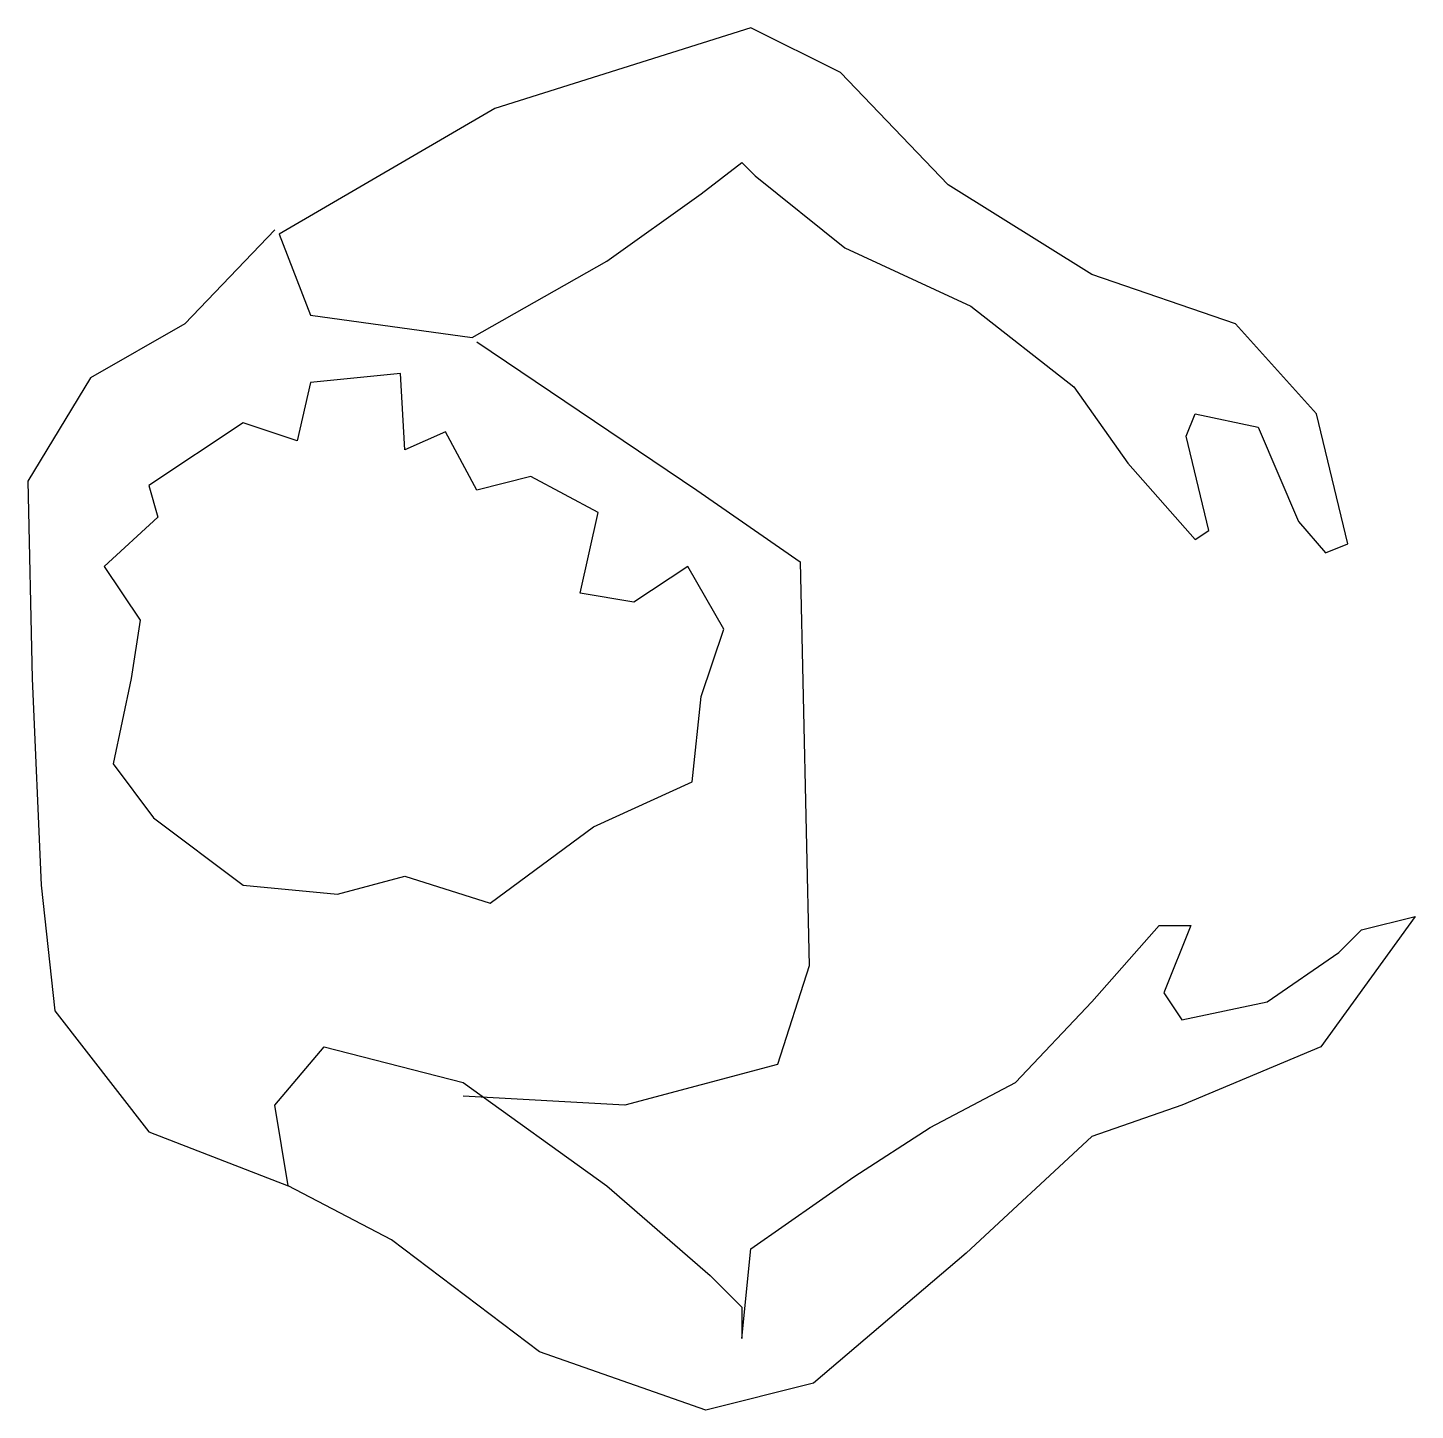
# Model space of a CAD drawing. Header units: millimetres. Extents: x -1484.292 to -1483.709, y 1858.69 to 1859.271.
import ezdxf

# ---------------------------------------------------------------- set-up
doc = ezdxf.new("R2010")
doc.units = ezdxf.units.MM
doc.header["$LTSCALE"] = 10
doc.layers.add('Humanos', color=2, linetype='Continuous')

msp = doc.modelspace()

# ---------------------------------------------------------------- linework, layer by layer
at = {"layer": 'Humanos'}
for points in [[(-1483.7376, 1859.05379), (-1483.7508, 1859.10845), (-1483.78473, 1859.14614), (-1483.84506, 1859.16687), (-1483.90538, 1859.20457), (-1483.95062, 1859.25168), (-1483.98832, 1859.27053), (-1484.09578, 1859.23661), (-1484.18626, 1859.18383), (-1484.17306, 1859.14991), (-1484.1052, 1859.14049), (-1484.04865, 1859.17253), (-1484.00906, 1859.2008), (-1483.99209, 1859.21399), (-1483.98644, 1859.20834), (-1483.94874, 1859.17818), (-1483.89595, 1859.15368), (-1483.8526, 1859.11975), (-1483.82997, 1859.08771), (-1483.8017, 1859.05567), (-1483.79604, 1859.05944), (-1483.80547, 1859.09902), (-1483.8017, 1859.10845), (-1483.77531, 1859.10279), (-1483.75834, 1859.06321), (-1483.74703, 1859.05002)], [(-1483.99963, 1859.01798), (-1484.01472, 1859.04436), (-1484.03734, 1859.02929), (-1484.05996, 1859.03306), (-1484.05242, 1859.06698), (-1484.08069, 1859.08206), (-1484.10332, 1859.0764), (-1484.11651, 1859.10091), (-1484.13348, 1859.09337), (-1484.13536, 1859.12541), (-1484.17306, 1859.12164), (-1484.17872, 1859.09714), (-1484.20134, 1859.10468), (-1484.24093, 1859.07829), (-1484.23716, 1859.0651), (-1484.25978, 1859.04436), (-1484.2447, 1859.02175), (-1484.24847, 1858.99725), (-1484.25601, 1858.96144), (-1484.23904, 1858.93882), (-1484.20134, 1858.91055), (-1484.16175, 1858.90678), (-1484.13348, 1858.91432), (-1484.09766, 1858.90301), (-1484.0543, 1858.93505), (-1484.01283, 1858.9539), (-1484.00906, 1858.98971)], [(-1483.70933, 1858.89736), (-1483.74892, 1858.8427), (-1483.80735, 1858.8182), (-1483.84506, 1858.805), (-1483.89784, 1858.756), (-1483.96193, 1858.70134), (-1484.00717, 1858.69003), (-1484.07692, 1858.71454), (-1484.13913, 1858.76165), (-1484.18249, 1858.78427), (-1484.18815, 1858.8182), (-1484.16741, 1858.8427), (-1484.10897, 1858.82762), (-1484.04865, 1858.78427), (-1484.00529, 1858.74658), (-1483.99209, 1858.73338), (-1483.99209, 1858.72019), (-1483.98832, 1858.75788), (-1483.94497, 1858.78804), (-1483.91292, 1858.80877), (-1483.8771, 1858.82762), (-1483.84506, 1858.86155), (-1483.81678, 1858.89359), (-1483.80358, 1858.89359), (-1483.81489, 1858.86531), (-1483.80735, 1858.85401), (-1483.77154, 1858.86155), (-1483.74137, 1858.88228), (-1483.73195, 1858.8917)]]:
    msp.add_lwpolyline(points, close=True, dxfattribs=at)
for points in [[(-1484.18815, 1859.18572), (-1484.22585, 1859.14614), (-1484.26543, 1859.12352), (-1484.29183, 1859.08017), (-1484.28994, 1858.99725), (-1484.28617, 1858.91055), (-1484.28052, 1858.85778), (-1484.24093, 1858.80689), (-1484.18249, 1858.78427)], [(-1484.10332, 1859.1386), (-1484.01095, 1859.0764), (-1483.96759, 1859.04625), (-1483.96382, 1858.87662), (-1483.97701, 1858.83516), (-1484.04111, 1858.8182), (-1484.10897, 1858.82197)]]:
    msp.add_lwpolyline(points, dxfattribs=at)

doc.saveas('drawing.dxf')
